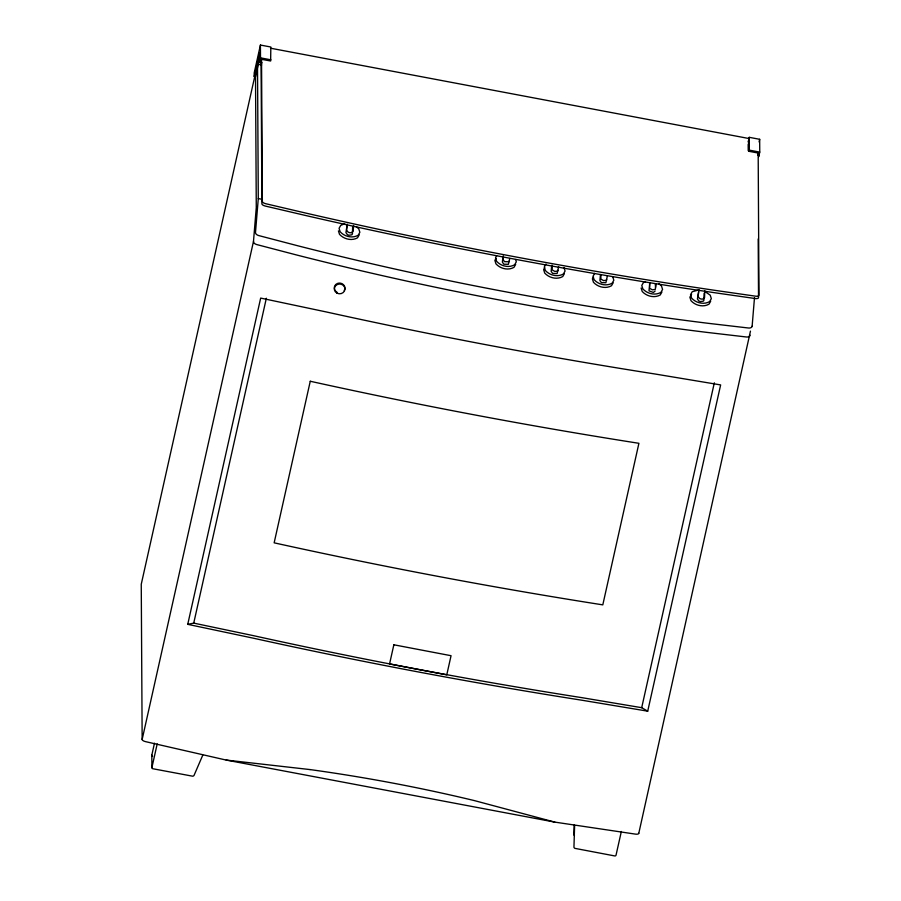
<?xml version="1.0" encoding="UTF-8"?>
<svg xmlns="http://www.w3.org/2000/svg" width="901" height="901" viewBox="0 0 901 901"><rect width="100%" height="100%" fill="white"/><g stroke="black" fill="none" stroke-linecap="round" stroke-linejoin="round"><path stroke-width="1.35" d="M574.174 825.079L573.869 834.608A1.881 1.734 -0.3 0 0 574.466 835.576M574.624 825.384L573.948 847.154A1.881 1.734 -0.3 0 0 574.951 848.37L614.82 855.95A1.183 1.092 -0.3 0 0 616.014 855.24L621.341 831.488M638.809 833.256A3.919 1.498 12.6 0 1 635.374 834.112L554.825 822.117L226.174 760.072L145.59 741.647A3.919 1.498 12.6 0 1 142.144 739.496L253.485 241.434L256.278 207.557L255.501 73.139M261.65 64.94L257.506 64.162L258.283 198.58L255.49 232.447A4.009 2.433 14.2 0 0 258.711 235.566L298.096 245.86A2024.142 1231.419 14.2 0 0 708.659 323.369L748.494 328.009A4.009 2.433 14.2 0 0 752.11 326.196M638.798 833.245L750.465 331.118M752.132 326.207L754.486 297.758M347.133 224.18L346.592 230.059L348.056 232.109L349.656 232.695L351.3 232.74L353.091 231.309L353.631 225.43M502.938 256.278L502.398 262.157L503.862 264.207L508.367 264.32L509.11 261.053M503.366 256.064L503.051 259.589L504.515 261.639L509.02 261.763L509.763 258.497M551.694 265.48L551.153 271.359L552.617 273.408L557.122 273.532L557.865 270.255M552.122 265.277L552.144 269.883L554.87 271.426L557.775 270.964L558.62 266.527M600.449 274.681L599.908 280.56L601.372 282.61L605.877 282.734L606.621 279.456M600.877 274.478L600.899 279.085L603.614 280.639L606.531 280.166L607.375 275.729M649.745 282.509L649.655 288.297L652.369 289.84L655.275 289.379L656.243 283.759M655.489 287.487L655.354 284.052M202.759 755.173L194.03 775.434A1.881 1.734 -0.3 0 1 192.589 776.189L152.697 768.711A1.183 1.092 -0.3 0 1 151.897 767.618L151.83 755.083L154.476 743.201M151.897 767.618L157.202 743.866M755.106 298.513L715.507 292.848A2025.437 771.83 12.6 0 1 304.943 215.339L265.322 206.059A4.009 1.532 12.6 0 1 261.909 203.851L261.065 61.392L261.538 59.297L270.638 61.009L270.829 47.01L260.423 45.05L254.206 72.891L254.228 76.484L255.524 76.72L259.826 57.495M254.228 76.484L259.443 53.125L259.499 62.338L262.101 62.833M254.893 75.887L141.254 584.253L142.155 739.496M259.499 62.338L260.502 57.855L260.423 45.05M187.746 624.337L260.671 298.085L326.342 311.96A2096.334 798.849 12.6 0 0 654.993 373.994L720.642 384.918L647.718 711.171L582.069 700.246A2096.334 798.849 12.6 0 1 253.418 638.201L187.746 624.337L193.738 623.12L253.395 635.644A2096.334 798.849 12.6 0 0 582.057 697.689L641.703 707.69L647.718 711.171M193.738 623.12L266.347 298.242M748.269 141.829L748.528 140.624L748.596 150.872M261.538 59.297L262.349 201.509A4.009 1.532 12.6 0 0 265.795 203.727L305.416 212.996A2025.437 771.83 12.6 0 0 715.98 290.505L755.579 296.181A4.009 1.532 12.6 0 0 758.969 295.258L758.18 153.046L749.08 151.334L749.272 137.335L759.667 139.295L759.746 152.1L758.743 156.594L758.721 153.958M749.08 151.334L749.272 137.335M759.081 141.953L759.667 139.295M757.707 155.152L758.18 153.046M641.703 707.69L714.324 382.812M347.009 225.824L345.939 232.616L347.403 234.665L349.002 235.251L351.919 234.789L352.437 233.866L352.64 226.906M359.217 234.868L357.528 237.808C351.683 241.153 343.912 239.204 339.519 234.35L338.416 230.87M496.642 255.873L495.516 257.844L496.62 261.324C501.012 266.178 508.783 268.126 514.629 264.781L516.318 261.842L515.586 259.522M496 258.441L494.874 260.4L495.967 263.88C500.37 268.746 508.13 270.694 513.975 267.349L515.665 264.398M545.961 264.094L544.272 267.045L545.375 270.525C549.768 275.391 557.539 277.339 563.384 273.994L565.073 271.043L563.97 267.563M544.756 267.642L543.63 269.602L544.722 273.082C549.126 277.947 556.886 279.896 562.731 276.551L564.42 273.611M594.716 273.307L593.027 276.247L594.131 279.727C598.523 284.592 606.294 286.541 612.139 283.196L613.829 280.245L612.725 276.765M593.5 276.844L592.385 278.814L593.477 282.295C597.87 287.149 605.641 289.097 611.486 285.752L613.176 282.813M649.734 282.97L649.002 290.854L653.371 292.442L655.162 291.012M661.931 292.014L660.242 294.954C654.396 298.299 646.625 296.35 642.233 291.496L641.129 288.016M691.574 294.278L689.884 297.217L690.988 300.697C695.381 305.563 703.152 307.511 708.997 304.166L710.686 301.216M699.131 289.615L698.061 296.406L699.525 298.456L701.124 299.042L702.78 299.087L704.559 297.657L704.762 290.696M698.478 292.172L697.419 298.974L698.883 301.024L700.482 301.598L703.388 301.137L703.918 300.224L704.109 293.253M344.779 223.741L340.758 225.363L339.069 228.302L340.161 231.782C344.565 236.648 352.325 238.596 358.17 235.251L359.859 232.312L358.767 228.82L356.075 226.511M645.476 281.698L643.472 282.509L641.782 285.448L642.875 288.928C647.278 293.794 655.05 295.742 660.883 292.397L662.573 289.458L661.48 285.977L658.789 283.657M698.23 290.145L692.227 291.71L690.538 294.661L691.63 298.141C696.034 302.995 703.794 304.943 709.639 301.598L711.328 298.659L710.236 295.179L704.728 291.395M226.174 760.072L310.057 769.578M270.559 48.215L749.001 138.529M260.502 57.855L270.897 59.815M749.339 150.14L759.746 152.1M258.283 198.58L262.428 199.358M554.825 822.117L474.523 800.629A1042.288 636.174 7.1 0 0 310.057 769.578M758.192 238.945L758.529 297.6A4.009 1.532 12.6 0 1 755.106 298.524M748.28 144.385L748.314 150.782M336.963 292.194A5.316 4.91 10 0 1 335.048 285.414A5.316 4.91 10 0 1 342.29 283.804A5.316 4.91 10 0 1 344.227 290.584M253.508 241.434A4.009 2.433 14.2 0 0 256.706 244.554L296.08 254.848A2024.142 1231.419 14.2 0 0 706.643 332.356L746.49 336.997A4.009 2.433 14.2 0 0 750.094 335.183M152.629 756.164A1.183 1.092 -0.3 0 1 151.83 755.083M310.259 381.258L274.152 542.83A2096.334 798.849 12.6 0 0 602.803 604.864L638.91 443.303A2096.334 798.849 12.6 0 1 310.259 381.258M393.85 644.789L389.559 663.958L446.772 674.86L451.052 655.703L393.85 644.789M336.974 293.14A5.305 4.888 -0.3 0 0 344.948 288.917A5.305 4.888 -0.3 0 0 336.985 284.671A5.305 4.888 -0.3 0 0 336.974 293.14"/></g></svg>
